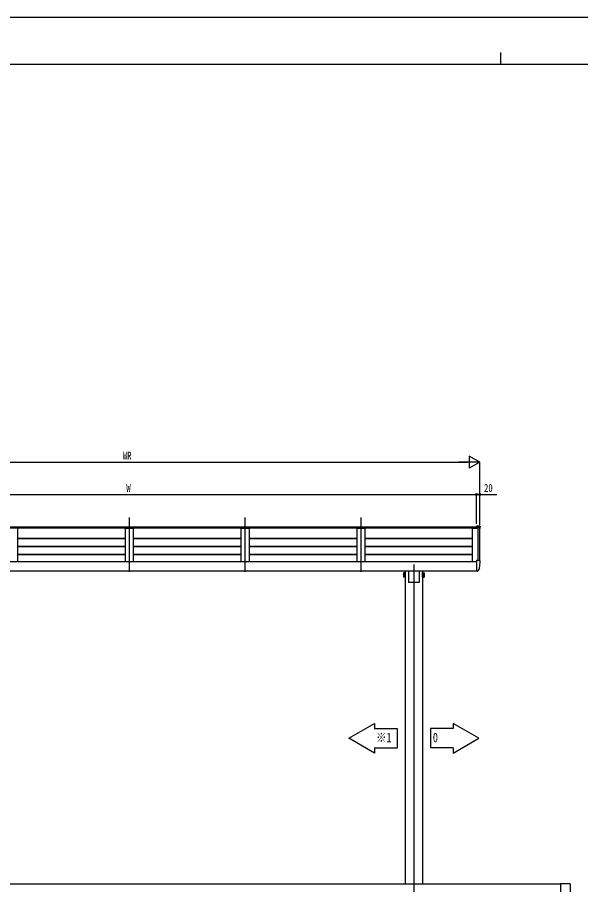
# Model space of a CAD drawing. Units: millimetres, scale not verified. Extents: x -6308 to 6308, y -4455 to 4455.
# Drawn here: x -2996 to 488, y -910 to 4455 of the extents above; entities that cross this region are included whole.
import ezdxf
from ezdxf.enums import TextEntityAlignment as Align

# ---------------------------------------------------------------- set-up
doc = ezdxf.new("R2010")
doc.units = ezdxf.units.MM
doc.header["$LTSCALE"] = 30
for name, color, linetype in [('0-2_YKK_12', 2, 'Continuous'), ('0-3_YKK_13', 4, 'Continuous'), ('0-4_YKK_A1', 4, 'Continuous'), ('0-5_YKK_D', 6, 'Continuous'), ('0-6_YKK_ZWAK', 7, 'Continuous')]:
    doc.layers.add(name, color=color, linetype=linetype)
doc.styles.add('ＭＳ ゴシック', font='')
doc.styles.get('ＭＳ ゴシック').set_extended_font_data('MS Gothic')

msp = doc.modelspace()

# ---------------------------------------------------------------- linework, layer by layer
at = {"layer": '0-2_YKK_12'}
for p, q in [((-2304.35, 1360.69), (-2304.35, 1025.71)), ((-1588.35, 1360.69), (-1588.35, 1025.71)), ((-872.35, 1360.69), (-872.35, 1025.71)), ((-544.35, 1071.6), (-544.35, -2221.49)), ((363.15, -906.5), (-4971.85, -906.5))]:
    msp.add_line(p, q, dxfattribs=at)
at = {"layer": '0-3_YKK_13'}
for p, q in [((-147.3, 1308.67), (-156.35, 1308.67)), ((-156.35, 1308.67), (-156.35, 1296.26)), ((-137.2, 1308.14), (-147.3, 1308.67)), ((-134.35, 1305.15), (-134.35, 1304.67)), ((-147.3, 1094.93), (-156.35, 1094.93)), ((-156.35, 1094.93), (-156.35, 1032.57)), ((-137.2, 1094.4), (-147.3, 1094.93)), ((-134.35, 1091.4), (-134.35, 1090.93)), ((-608.45, 1018.32), (-607.7, 1019.64)), ((-601.45, 1019.64), (-607.7, 1019.64)), ((-601.45, 1019.64), (-601.45, 1012.84)), ((-577.85, 1032.21), (-577.85, 959.64)), ((-487.25, 1019.64), (-481.01, 1019.64)), ((-487.25, 1019.64), (-487.25, 1012.84)), ((-480.25, 1018.32), (-481.01, 1019.64)), ((-156.35, 1049.72), (-156.35, 1049.16)), ((-156.35, 1031.93), (-156.35, 1032.57)), ((-156.35, 1031.93), (-156.35, 1029.93)), ((-154.85, 1029.93), (-156.35, 1029.93)), ((-151.51, 1029.93), (-154.85, 1029.93)), ((-138.87, 1048.82), (-148.91, 1031.43)), ((-608.45, 1018.32), (-608.45, 1011.52)), ((-608.45, 1011.52), (-607.7, 1012.84)), ((-608.45, 1011.52), (-608.45, 994.52)), ((-608.45, 994.52), (-607.7, 993.21)), ((-601.45, 1014.73), (-607.7, 1014.73)), ((-601.45, 1012.84), (-607.7, 1012.84)), ((-601.45, 1007.93), (-607.7, 1007.93)), ((-601.45, 998.12), (-607.7, 998.12)), ((-601.45, 993.21), (-607.7, 993.21)), ((-598.95, 1018.57), (-601.45, 1018.57)), ((-601.45, 1012.84), (-601.45, 993.21)), ((-598.95, 1011.77), (-601.45, 1011.77)), ((-598.95, 1003.77), (-601.45, 1003.77)), ((-598.95, 1002.27), (-601.45, 1002.27)), ((-601.45, 994.27), (-598.95, 994.27)), ((-598.95, 1018.57), (-598.95, 1014.02)), ((-598.95, 1011.77), (-598.95, 994.27)), ((-489.75, 1018.57), (-487.25, 1018.57)), ((-489.75, 1018.57), (-489.75, 1014.02)), ((-489.75, 1011.77), (-487.25, 1011.77)), ((-489.75, 1011.77), (-489.75, 994.27)), ((-489.75, 1003.77), (-487.25, 1003.77)), ((-489.75, 1002.27), (-487.25, 1002.27)), ((-487.25, 994.27), (-489.75, 994.27)), ((-487.25, 1014.73), (-481.01, 1014.73)), ((-487.25, 1012.84), (-481.01, 1012.84)), ((-487.25, 1012.84), (-487.25, 993.21)), ((-487.25, 1007.93), (-481.01, 1007.93)), ((-487.25, 998.12), (-481.01, 998.12)), ((-487.25, 993.21), (-481.01, 993.21)), ((-480.25, 1011.52), (-481.01, 1012.84)), ((-480.25, 994.52), (-481.01, 993.21)), ((-480.25, 1018.32), (-480.25, 1011.52)), ((-480.25, 1011.52), (-480.25, 994.52)), ((363.15, -905.5), (363.15, -1027.9)), ((422.15, -904.5), (364.15, -904.5)), ((423.15, -905.5), (423.15, -1027.9))]:
    msp.add_line(p, q, dxfattribs=at)
for points in [[(-597.35, 1014.02), (-597.35, 1020.82), (-598.95, 1020.82), (-598.95, 1014.02)], [(-510.85, 1032.21), (-510.85, 959.64), (-577.85, 959.64)], [(-491.35, 1014.02), (-491.35, 1020.82), (-489.75, 1020.82), (-489.75, 1014.02)]]:
    msp.add_lwpolyline(points, dxfattribs=at)
for points in [[(-597.35, 992.02), (-597.35, 1014.02), (-598.95, 1014.02), (-598.95, 992.02)], [(-491.35, 992.02), (-491.35, 1014.02), (-489.75, 1014.02), (-489.75, 992.02)]]:
    msp.add_lwpolyline(points, close=True, dxfattribs=at)
for centre, radius, start, end in [((-137.35, 1305.15), 3, 0, 87), ((-336.35, 1304.67), 202, 351.93102, 0), ((-336.35, 1090.93), 202, 348.09787, 0), ((-137.35, 1091.4), 3, 0, 87), ((-604.11, 1017.19), 4.34, 145.61575, 214.38425), ((-484.6, 1017.19), 4.34, 325.61575, 34.38425), ((-151.51, 1032.93), 3, 270, 330), ((-140.17, 1049.57), 1.5, 330, 348.09787), ((-604.11, 1010.39), 4.34, 145.61575, 214.38425), ((-604.11, 995.66), 4.34, 145.61575, 214.38425), ((-592.21, 1003.02), 16.24, 162.41205, 197.58795), ((-592.21, 1009.82), 16.24, 162.41205, 173.31212), ((-496.5, 1009.82), 16.24, 6.68788, 17.58795), ((-496.5, 1003.02), 16.24, 342.41205, 17.58795), ((-484.6, 1010.39), 4.34, 325.61575, 34.38425), ((-484.6, 995.66), 4.34, 325.61575, 34.38425), ((364.15, -905.5), 1, 90, 180), ((422.15, -905.5), 1, 0, 90)]:
    msp.add_arc(centre, radius, start, end, dxfattribs=at)
at = {"layer": '0-4_YKK_A1'}
for p, q in [((-146.05, 1296.26), (-4462.65, 1296.26)), ((-4452.35, 1303.56), (-156.35, 1303.56)), ((-2995.35, 1294.34), (-2995.35, 1088.53)), ((-2329.35, 1294.34), (-2329.35, 1088.53)), ((-2328.37, 1295.34), (-2323.53, 1295.41)), ((-2328.37, 1295.34), (-2323.53, 1295.41)), ((-2323.53, 1295.41), (-2285.18, 1295.41)), ((-2323.53, 1295.41), (-2285.18, 1295.41)), ((-2285.18, 1295.41), (-2280.34, 1295.34)), ((-2285.18, 1295.41), (-2280.34, 1295.34)), ((-2279.35, 1294.34), (-2279.35, 1088.53)), ((-1613.35, 1294.34), (-1613.35, 1088.53)), ((-1612.37, 1295.34), (-1607.53, 1295.41)), ((-1612.37, 1295.34), (-1607.53, 1295.41)), ((-1607.53, 1295.41), (-1569.18, 1295.41)), ((-1607.53, 1295.41), (-1569.18, 1295.41)), ((-1569.18, 1295.41), (-1564.34, 1295.34)), ((-1569.18, 1295.41), (-1564.34, 1295.34)), ((-1563.35, 1294.34), (-1563.35, 1088.53)), ((-897.35, 1294.34), (-897.35, 1088.53)), ((-896.37, 1295.34), (-891.53, 1295.41)), ((-891.53, 1295.41), (-853.18, 1295.41)), ((-853.18, 1295.41), (-848.34, 1295.34)), ((-847.35, 1294.34), (-847.35, 1088.53)), ((-146.05, 1301.98), (-145.48, 1303.55)), ((-146.05, 1094.86), (-146.05, 1301.98)), ((-145.35, 1094.82), (-145.35, 1303.79)), ((-144.49, 1304.21), (-137.3, 1303.83)), ((-136.35, 1094.23), (-136.35, 1302.83)), ((-2329.35, 1232.31), (-2995.35, 1232.31)), ((-2329.35, 1229.33), (-2995.35, 1229.33)), ((-2329.35, 1182.87), (-2995.35, 1182.87)), ((-1613.35, 1232.31), (-2279.35, 1232.31)), ((-1613.35, 1229.33), (-2279.35, 1229.33)), ((-1613.35, 1182.87), (-2279.35, 1182.87)), ((-897.35, 1232.31), (-1563.35, 1232.31)), ((-897.35, 1229.33), (-1563.35, 1229.33)), ((-897.35, 1182.87), (-1563.35, 1182.87)), ((-181.35, 1232.31), (-847.35, 1232.31)), ((-181.35, 1229.33), (-847.35, 1229.33)), ((-181.35, 1182.87), (-847.35, 1182.87)), ((-2329.38, 1130.4), (-2995.38, 1130.4)), ((-2329.35, 1179.89), (-2995.35, 1179.89)), ((-2329.35, 1133.43), (-2995.35, 1133.43)), ((-1613.35, 1130.4), (-2279.38, 1130.4)), ((-1613.35, 1179.89), (-2279.35, 1179.89)), ((-1613.35, 1133.43), (-2279.35, 1133.43)), ((-897.35, 1179.89), (-1563.35, 1179.89)), ((-897.35, 1133.43), (-1563.35, 1133.43)), ((-897.38, 1130.4), (-1563.35, 1130.4)), ((-181.38, 1130.4), (-847.38, 1130.4)), ((-181.35, 1179.89), (-847.35, 1179.89)), ((-181.35, 1133.43), (-847.35, 1133.43)), ((-4452.35, 1088.53), (-156.35, 1088.53)), ((-4452.35, 1032.21), (-156.35, 1032.21)), ((-597.35, 1032.23), (-597.35, -906.5)), ((-491.35, 1032.23), (-491.35, -906.5)), ((-787.06, 87.89), (-787.06, 55.63)), ((-301.65, 87.89), (-301.65, 55.63)), ((-787.06, -64.17), (-647.35, -64.17)), ((-787.06, -64.17), (-787.06, -96.43)), ((-301.65, -64.17), (-441.35, -64.17)), ((-301.65, -64.17), (-301.65, -96.43))]:
    msp.add_line(p, q, dxfattribs=at)
for points in [[(-181.35, 1088.53), (-181.35, 1295.41), (-146.05, 1295.41)], [(-787.06, -96.43), (-946.68, -4.27), (-787.06, 87.89)], [(-787.06, 55.63), (-647.35, 55.63), (-647.35, -64.17)], [(-301.65, 55.63), (-441.35, 55.63), (-441.35, -64.17)], [(-301.65, -96.43), (-142.03, -4.27), (-301.65, 87.89)]]:
    msp.add_lwpolyline(points, dxfattribs=at)
for centre, radius, start, end in [((-2996.35, 1294.34), 0.997, 359.84961, 89.33225), ((-2328.36, 1294.34), 0.997, 90.66782, 179.85648), ((-2328.36, 1294.34), 0.997, 90.66782, 179.85648), ((-2280.35, 1294.34), 0.997, 359.84961, 89.33225), ((-2280.35, 1294.34), 0.997, 359.84961, 89.33225), ((-1612.36, 1294.34), 0.997, 90.66782, 179.85648), ((-1612.36, 1294.34), 0.997, 90.66782, 179.85648), ((-1564.35, 1294.34), 0.997, 359.84961, 89.33225), ((-1564.35, 1294.34), 0.997, 359.84961, 89.33225), ((-896.36, 1294.34), 0.997, 90.66782, 179.85648), ((-848.35, 1294.34), 0.997, 359.84961, 89.33225), ((-144.54, 1303.21), 1, 87, 160), ((-137.35, 1302.83), 1, 0, 87)]:
    msp.add_arc(centre, radius, start, end, dxfattribs=at)
at = {"layer": '0-5_YKK_D'}
for p, q in [((-136.35, 1703.56), (-201.31, 1741.06)), ((-201.31, 1741.06), (-201.31, 1666.06)), ((-4397.35, 1703.56), (-211.35, 1703.56)), ((-136.35, 1703.56), (-266.26, 1703.56)), ((-136.35, 1703.56), (-201.31, 1666.06)), ((-136.35, 1316.4), (-136.35, 1704.56)), ((-4452.35, 1503.56), (-156.35, 1503.56)), ((-156.35, 1322.24), (-156.35, 1504.56)), ((-156.35, 1322.24), (-156.35, 1504.56)), ((-136.35, 1316.4), (-136.35, 1504.56))]:
    msp.add_line(p, q, dxfattribs=at)
msp.add_lwpolyline([(-156.35, 1503.56), (-136.35, 1503.56), (-30.05, 1503.56)], dxfattribs=at)
for centre in [(-156.35, 1503.56), (-156.35, 1503.56), (-136.35, 1503.56)]:
    msp.add_circle(centre, 6.38, dxfattribs=at)
at = {"layer": '0-6_YKK_ZWAK'}
for p, q in [((-7.47, 4237.5), (-7.47, 4162.5)), ((5842.53, 4162.5), (-5857.47, 4162.5))]:
    msp.add_line(p, q, dxfattribs=at)
msp.add_lwpolyline([(-6307.5, -4455), (6307.5, -4455), (6307.5, 4455), (-6307.5, 4455)], close=True, dxfattribs=at)

# ---------------------------------------------------------------- texts
at = {"layer": '0-4_YKK_A1', "style": 'ＭＳ ゴシック', "width": 0.8}
for s, p in [('※1', (-777.5, -46)), ('0', (-426.5, -46))]:
    msp.add_text(s, height=58.65, dxfattribs=at).set_placement(p, align=Align.BOTTOM_LEFT)
at = {"layer": '0-5_YKK_D', "style": 'ＭＳ ゴシック', "width": 0.8}
for s, p in [('WR', (-2343.95, 1704.36)), ('W', (-2322.35, 1504.36)), ('20', (-110.05, 1504.36))]:
    msp.add_text(s, height=49.49, dxfattribs=at).set_placement(p, align=Align.BOTTOM_LEFT)

doc.saveas('drawing.dxf')
